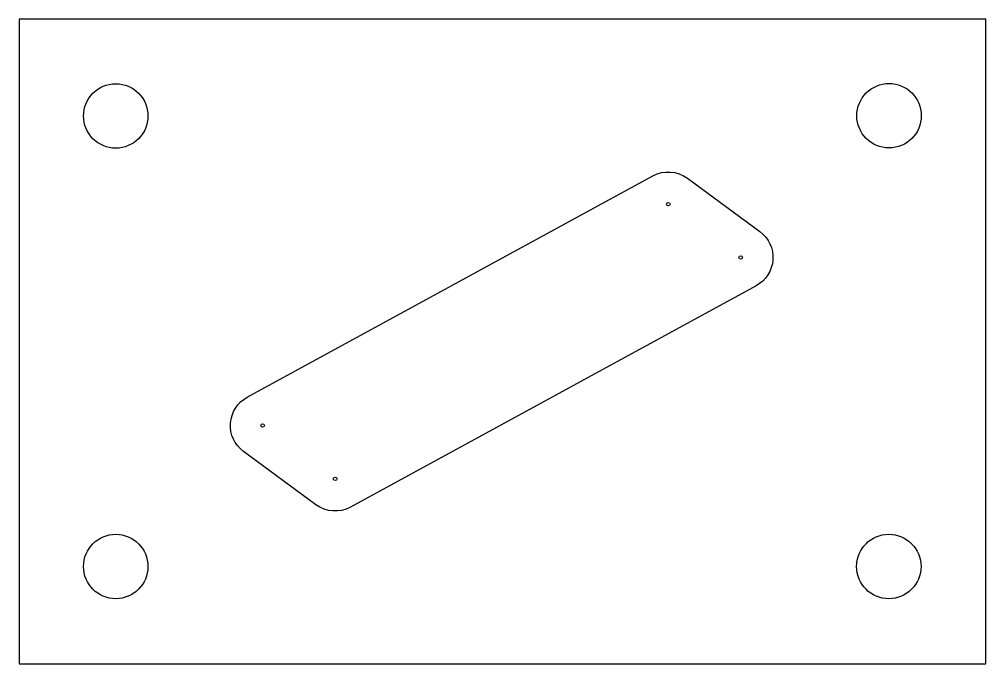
# Model space of a CAD drawing. Extents: x 0 to 300, y 650 to 850.
import ezdxf

# ---------------------------------------------------------------- set-up
doc = ezdxf.new("R2010")
doc.units = 0
doc.header["$MEASUREMENT"] = 0
doc.layers.add('Layer_0', color=7, linetype='Continuous')

msp = doc.modelspace()

# ---------------------------------------------------------------- linework, layer by layer
at = {"layer": 'Layer_0', "color": 0}
msp.add_lwpolyline([(0, 850), (0, 650), (300, 650), (300, 850), (0, 850)], dxfattribs=at)
msp.add_lwpolyline([(228.75, 767.3), (102.82, 698.59, -0.291394), (92.1, 699.31), (69.61, 715.87, -0.256331), (65.56, 724.6, -0.256331), (70.75, 732.7), (196.68, 801.41, -0.291393), (207.4, 800.69), (229.89, 784.13, -0.25633), (233.94, 775.4, -0.25633), (228.75, 767.3)], format="xyb", dxfattribs=at)
for centre, radius in [((29.93, 820), 10), ((270, 820.09), 10), ((201.47, 792.64), 0.55), ((223.96, 776.08), 0.55), ((75.54, 723.92), 0.55), ((98.03, 707.36), 0.55), ((29.93, 680.16), 10), ((269.93, 680.16), 10)]:
    msp.add_circle(centre, radius, dxfattribs=at)

doc.saveas('drawing.dxf')
